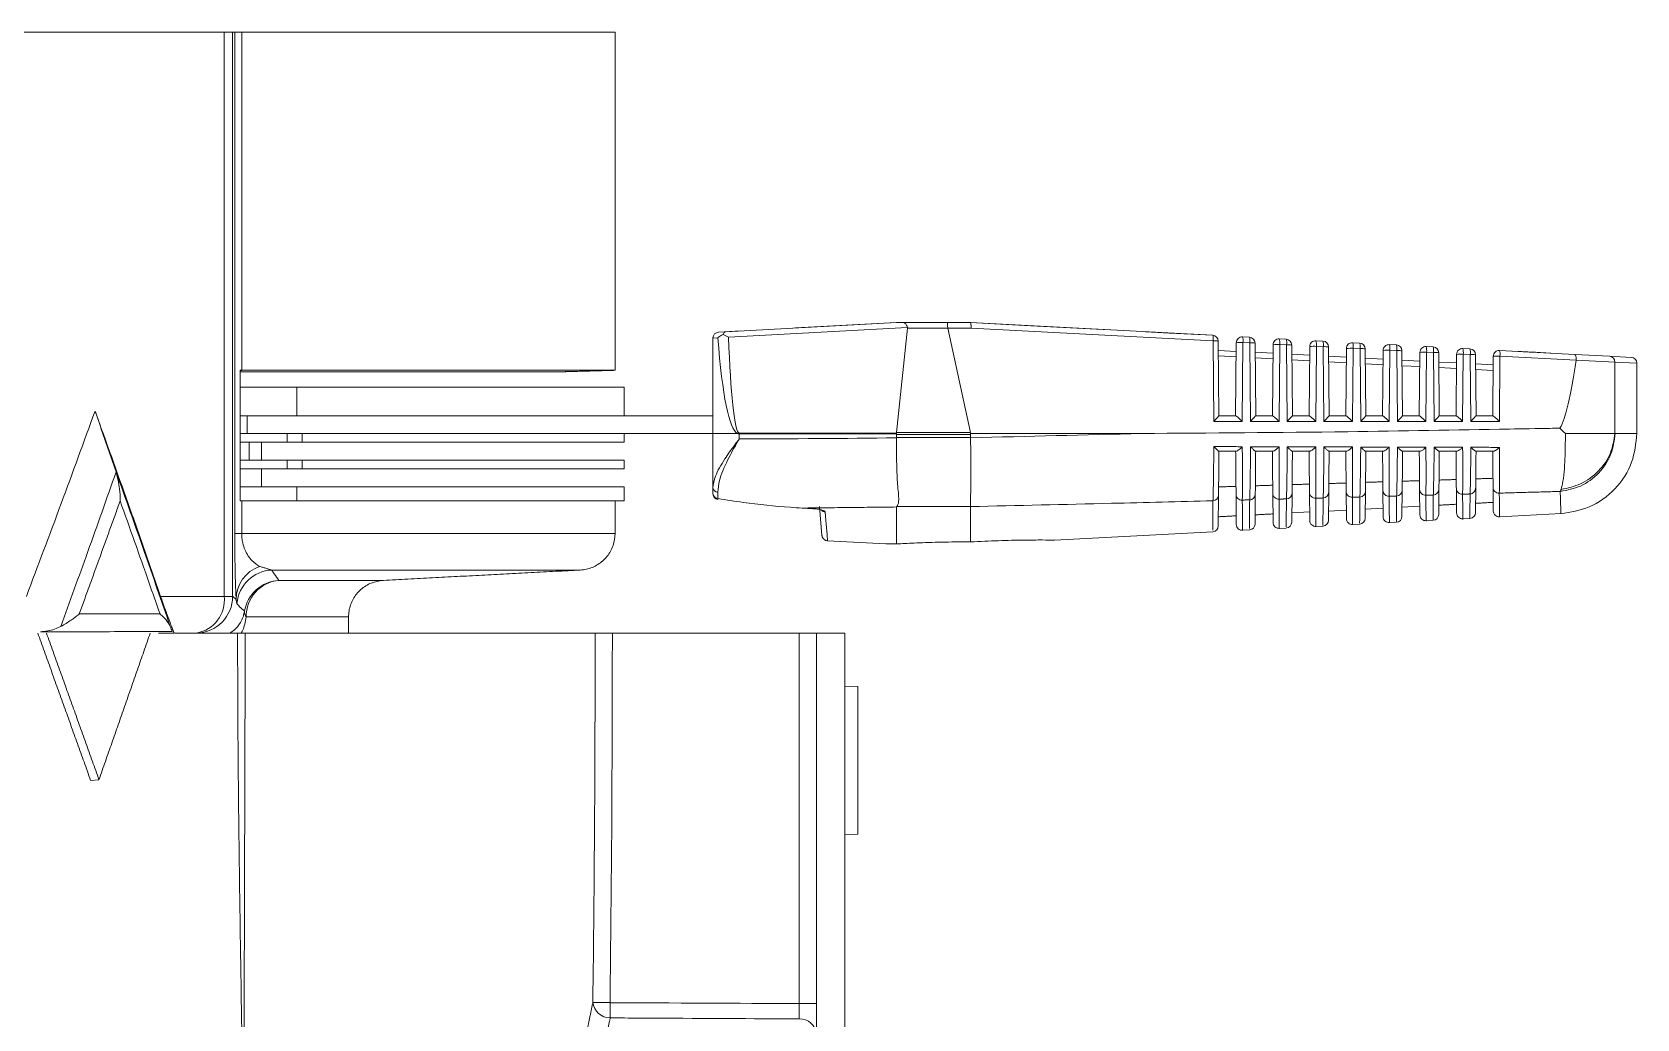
# Model space of a CAD drawing. Extents: x 11 to 120, y 2 to 94.
# Drawn here: x 57.562 to 60.272, y 10.971 to 12.637 of the extents above; entities that cross this region are included whole.
import ezdxf

# ---------------------------------------------------------------- set-up
doc = ezdxf.new("R2010")
doc.units = 0
doc.header["$MEASUREMENT"] = 0
doc.linetypes.add('SLD-Solid', pattern=[0])
doc.layers.add('OBJECT', color=7, linetype='CONTINUOUS')

msp = doc.modelspace()

# ---------------------------------------------------------------- linework, layer by layer
at = {"layer": 'OBJECT', "color": 7, "linetype": 'SLD-Solid', "lineweight": 15}
for p, q in [((57.4246, 12.6375), (57.8864, 12.6375)), ((57.8864, 11.6845), (57.8864, 12.6375)), ((57.9007, 12.6375), (57.8864, 12.6375)), ((57.9007, 12.6375), (57.9007, 11.6845)), ((57.9007, 12.6375), (57.9044, 12.6375)), ((57.9044, 11.7908), (57.9044, 12.6375)), ((57.9044, 12.6375), (57.916, 12.6375)), ((57.916, 12.6375), (58.5464, 12.6375)), ((57.916, 12.6375), (57.916, 12.0662)), ((58.5464, 12.6375), (58.5464, 12.0662)), ((59.0215, 12.147), (58.7332, 12.1313)), ((58.738, 12.1222), (59.0401, 12.1386)), ((58.8512, 12.1377), (59.0215, 12.147)), ((59.0298, 12.147), (59.0215, 12.147)), ((59.1073, 12.147), (59.0298, 12.147)), ((59.1465, 12.147), (59.1073, 12.147)), ((59.1465, 12.147), (59.1465, 12.147)), ((59.5553, 12.1254), (59.1465, 12.147)), ((59.1465, 12.147), (59.2477, 12.1416)), ((59.2477, 12.1416), (59.3815, 12.1345)), ((58.7115, 12.1117), (58.7115, 11.9595)), ((58.7116, 12.1207), (58.7199, 12.121)), ((58.721, 12.1306), (58.758, 12.1327)), ((58.7332, 12.1313), (58.721, 12.1306)), ((59.0217, 11.961), (59.0403, 12.1372)), ((59.0403, 12.1372), (59.108, 12.1372)), ((59.1079, 12.1375), (59.108, 12.1372)), ((59.1079, 12.1375), (59.1475, 12.1375)), ((59.108, 12.1372), (59.1462, 11.961)), ((59.1475, 12.1375), (59.556, 12.1159)), ((59.442, 12.1314), (59.4821, 12.1292)), ((59.4821, 12.1292), (59.5553, 12.1254)), ((59.5572, 11.98), (59.556, 12.1159)), ((59.5648, 12.1155), (59.5659, 11.9894)), ((59.5941, 11.9895), (59.5952, 12.1128)), ((59.6064, 12.1132), (59.6053, 11.98)), ((59.6057, 12.1227), (59.6173, 12.1221)), ((59.618, 12.1126), (59.6064, 12.1132)), ((59.6192, 11.98), (59.618, 12.1126)), ((59.6268, 12.1122), (59.6279, 11.9894)), ((59.6677, 12.1194), (59.6794, 12.1188)), ((59.7297, 12.1162), (59.7414, 12.1155)), ((59.7917, 12.1129), (59.8034, 12.1123)), ((59.5649, 12.0998), (59.5951, 12.0982)), ((59.595, 12.0888), (59.565, 12.0904)), ((59.6269, 12.0966), (59.6571, 12.095)), ((59.657, 12.0855), (59.627, 12.0871)), ((59.6561, 11.9895), (59.6572, 12.1095)), ((59.6684, 12.11), (59.6673, 11.98)), ((59.6801, 12.1094), (59.6684, 12.11)), ((59.6812, 11.98), (59.6801, 12.1094)), ((59.6888, 12.1089), (59.6899, 11.9894)), ((59.689, 12.0933), (59.719, 12.0917)), ((59.7189, 12.0823), (59.6891, 12.0838)), ((59.7181, 11.9895), (59.7192, 12.1063)), ((59.7304, 12.1067), (59.7293, 11.98)), ((59.7421, 12.1061), (59.7304, 12.1067)), ((59.7432, 11.98), (59.7421, 12.1061)), ((59.7509, 12.1056), (59.7519, 11.9894)), ((59.751, 12.09), (59.781, 12.0884)), ((59.7801, 11.9895), (59.7811, 12.103)), ((59.7923, 12.1034), (59.7913, 11.98)), ((59.8041, 12.1028), (59.7923, 12.1034)), ((59.8052, 11.98), (59.8041, 12.1028)), ((59.8129, 12.1024), (59.8139, 11.9894)), ((59.813, 12.0867), (59.843, 12.0851)), ((59.8421, 11.9895), (59.8431, 12.0997)), ((59.8543, 12.1002), (59.8533, 11.98)), ((59.8536, 12.1096), (59.8655, 12.109)), ((59.8661, 12.0995), (59.8543, 12.1002)), ((59.8672, 11.98), (59.8661, 12.0995)), ((59.8749, 12.0991), (59.8759, 11.9894)), ((59.9041, 11.9895), (59.9051, 12.0964)), ((59.9163, 12.0969), (59.9153, 11.98)), ((59.9156, 12.1063), (59.9275, 12.1057)), ((59.9282, 12.0963), (59.9163, 12.0969)), ((59.9292, 11.98), (59.9282, 12.0963)), ((59.937, 12.0958), (59.9379, 11.9894)), ((59.9661, 11.9895), (59.967, 12.0932)), ((59.9783, 12.0936), (59.9773, 11.98)), ((59.9776, 12.1031), (59.9895, 12.1024)), ((59.9902, 12.093), (59.9783, 12.0936)), ((59.9912, 11.98), (59.9902, 12.093)), ((59.999, 12.0925), (59.9999, 11.9894)), ((60.0281, 11.9895), (60.029, 12.0899)), ((60.0402, 12.0903), (60.0393, 11.98)), ((60.1665, 12.0931), (60.0395, 12.0998)), ((60.0395, 12.0998), (60.0711, 12.0981)), ((60.0402, 12.0903), (60.1689, 12.0835)), ((60.1003, 12.0966), (60.1262, 12.0952)), ((60.2251, 12.09), (60.1665, 12.0931)), ((60.2251, 12.09), (60.262, 12.0881)), ((57.9136, 12.0662), (57.9136, 11.8456)), ((57.916, 12.0662), (57.9136, 12.0662)), ((57.9136, 12.0634), (58.1365, 12.0634)), ((57.916, 12.0662), (58.5464, 12.0662)), ((58.1365, 12.0634), (58.1375, 12.0634)), ((58.4416, 12.0634), (58.1375, 12.0634)), ((58.4416, 12.0634), (58.4426, 12.0634)), ((59.7809, 12.079), (59.7511, 12.0806)), ((59.8429, 12.0757), (59.8131, 12.0773)), ((59.8751, 12.0834), (59.9049, 12.0819)), ((59.9049, 12.0725), (59.8751, 12.074)), ((59.9371, 12.0802), (59.9669, 12.0786)), ((59.9668, 12.0692), (59.9372, 12.0707)), ((59.9991, 12.0769), (60.0289, 12.0753)), ((60.0288, 12.0659), (59.9992, 12.0675)), ((60.1689, 12.0832), (60.2344, 12.08)), ((60.2344, 11.9595), (60.2344, 12.08)), ((60.2715, 12.0781), (60.2344, 12.08)), ((60.2715, 11.9591), (60.2715, 12.0781)), ((58.0093, 12.0375), (57.9136, 12.0375)), ((58.0093, 12.0375), (58.0093, 11.9895)), ((58.0093, 12.0375), (58.5615, 12.0375)), ((58.5615, 11.9895), (58.5615, 12.0375)), ((58.0093, 11.9895), (57.9136, 11.9895)), ((57.9255, 11.9895), (57.9255, 11.9595)), ((58.0093, 11.9895), (58.53, 11.9895)), ((58.53, 11.9895), (58.7115, 11.9895)), ((59.6053, 11.98), (59.5572, 11.98)), ((59.5659, 11.9895), (59.5943, 11.9895)), ((59.6673, 11.98), (59.6192, 11.98)), ((59.6279, 11.9895), (59.6563, 11.9895)), ((59.7293, 11.98), (59.6812, 11.98)), ((59.6899, 11.9895), (59.7183, 11.9895)), ((59.7913, 11.98), (59.7432, 11.98)), ((59.7519, 11.9895), (59.7803, 11.9895)), ((59.8533, 11.98), (59.8052, 11.98)), ((59.8139, 11.9895), (59.8423, 11.9895)), ((59.9153, 11.98), (59.8672, 11.98)), ((59.8759, 11.9895), (59.9043, 11.9895)), ((59.9773, 11.98), (59.9292, 11.98)), ((59.9379, 11.9895), (59.9663, 11.9895)), ((60.0393, 11.98), (59.9912, 11.98)), ((59.9999, 11.9895), (60.0283, 11.9895)), ((57.993, 11.9595), (57.9136, 11.9595)), ((57.993, 11.9446), (57.993, 11.9595)), ((57.993, 11.9595), (58.0182, 11.9595)), ((58.0182, 11.9595), (58.0182, 11.9446)), ((58.0182, 11.9595), (58.53, 11.9595)), ((58.53, 11.9595), (58.7115, 11.9595)), ((58.5615, 11.9446), (58.5615, 11.9595)), ((58.7115, 11.9595), (58.7115, 11.8677)), ((58.7529, 11.9595), (58.7115, 11.9595)), ((58.756, 11.9602), (59.0216, 11.9602)), ((59.0215, 11.9587), (58.756, 11.9587)), ((58.756, 11.9502), (58.756, 11.9587)), ((59.0215, 11.9579), (59.0215, 11.9587)), ((59.0215, 11.9579), (59.1465, 11.9579)), ((59.0215, 11.9527), (59.0215, 11.9579)), ((59.0215, 11.9522), (59.0215, 11.9527)), ((59.1465, 11.9527), (59.0215, 11.9527)), ((59.0216, 11.9602), (59.0217, 11.961)), ((59.1462, 11.961), (59.0217, 11.961)), ((59.1465, 11.9579), (59.1465, 11.9527)), ((59.1465, 11.9527), (59.1465, 11.9523)), ((59.4352, 11.9595), (59.1466, 11.9595)), ((57.993, 11.9446), (57.9136, 11.9446)), ((57.9284, 11.9446), (57.9284, 11.9146)), ((57.9493, 11.9146), (57.9493, 11.9446)), ((58.0182, 11.9446), (57.993, 11.9446)), ((58.0182, 11.9446), (58.5615, 11.9446)), ((57.993, 11.9146), (57.9136, 11.9146)), ((57.993, 11.8997), (57.9136, 11.8997)), ((57.9493, 11.8697), (57.9493, 11.8997)), ((57.993, 11.8997), (57.993, 11.9146)), ((57.993, 11.9146), (58.0182, 11.9146)), ((58.0182, 11.8997), (57.993, 11.8997)), ((58.0182, 11.9146), (58.0182, 11.8997)), ((58.0182, 11.9146), (58.5615, 11.9146)), ((58.0182, 11.8997), (58.5615, 11.8997)), ((58.5615, 11.8997), (58.5615, 11.9146)), ((57.9136, 11.8697), (58.0093, 11.8697)), ((58.0093, 11.8457), (58.0093, 11.8697)), ((58.5615, 11.8697), (58.0093, 11.8697)), ((58.5615, 11.8457), (58.5615, 11.8697)), ((59.9993, 11.8671), (59.999, 11.826)), ((60.0287, 11.8685), (60.029, 11.8287)), ((57.916, 11.8457), (57.9136, 11.8457)), ((57.916, 11.8457), (57.916, 11.7908)), ((57.916, 11.8457), (57.9913, 11.8457)), ((57.9913, 11.8457), (58.0093, 11.8457)), ((58.5615, 11.8457), (58.0093, 11.8457)), ((58.5464, 11.8457), (58.5464, 11.7908)), ((59.5652, 11.8555), (59.5648, 11.8033)), ((59.5952, 11.8059), (59.5948, 11.8567)), ((59.6273, 11.8571), (59.6268, 11.8065)), ((59.6572, 11.8092), (59.6568, 11.8583)), ((59.6893, 11.8587), (59.6888, 11.8098)), ((59.7192, 11.8124), (59.7187, 11.86)), ((59.7513, 11.8603), (59.7509, 11.813)), ((59.7811, 11.8157), (59.7807, 11.8616)), ((59.8133, 11.8619), (59.8129, 11.8163)), ((59.8431, 11.8189), (59.8427, 11.8633)), ((59.8753, 11.8636), (59.8749, 11.8195)), ((59.9047, 11.865), (59.9051, 11.8222)), ((59.9373, 11.8653), (59.937, 11.8228)), ((59.9667, 11.8667), (59.967, 11.8254)), ((58.8623, 11.8333), (58.8804, 11.8324)), ((58.8915, 11.8361), (58.8957, 11.7874)), ((59.0215, 11.8354), (59.0215, 11.7731)), ((59.022, 11.8361), (59.1465, 11.8361)), ((59.1465, 11.8361), (59.1465, 11.7765)), ((59.6888, 11.8254), (59.7192, 11.827)), ((59.7508, 11.8286), (59.7812, 11.8302)), ((59.8129, 11.8319), (59.8432, 11.8335)), ((59.8749, 11.8351), (59.9051, 11.8367)), ((59.9156, 11.8123), (59.9275, 11.8129)), ((59.9776, 11.8155), (59.9895, 11.8161)), ((60.0395, 11.8188), (60.1435, 11.8242)), ((57.9044, 11.7908), (57.916, 11.7908)), ((57.916, 11.7908), (58.5464, 11.7908)), ((59.288, 11.7794), (59.5555, 11.7934)), ((59.6058, 11.796), (59.6175, 11.7966)), ((59.6678, 11.7993), (59.6795, 11.7999)), ((59.7298, 11.8025), (59.7415, 11.8031)), ((59.7917, 11.8058), (59.8035, 11.8064)), ((59.8537, 11.809), (59.8655, 11.8096)), ((59.0037, 11.7729), (58.9052, 11.7783)), ((58.4877, 11.7289), (57.9669, 11.7289)), ((57.979, 11.7115), (58.1552, 11.7115)), ((57.7792, 11.6845), (57.8864, 11.6845)), ((57.9007, 11.6845), (57.8864, 11.6845)), ((58.0964, 11.6496), (57.9238, 11.6496)), ((58.0964, 11.6496), (58.0964, 11.6225)), ((57.9091, 11.6225), (57.8038, 11.6225)), ((58.5128, 11.6225), (57.9136, 11.6225)), ((57.9218, 11.5504), (57.9219, 11.6225)), ((58.5128, 11.6225), (58.5418, 11.6225)), ((58.5418, 11.6225), (58.8573, 11.6225)), ((58.8573, 10.9967), (58.8573, 11.6225)), ((58.8573, 11.6225), (58.8865, 11.6225)), ((58.8865, 11.6225), (58.8865, 8.8225)), ((58.9345, 11.6225), (58.8865, 11.6225)), ((58.9345, 11.6225), (58.9345, 8.8225)), ((58.9565, 11.532), (58.9345, 11.5326)), ((58.9565, 11.532), (58.9565, 11.283)), ((57.6751, 11.3748), (57.661, 11.3736)), ((58.9345, 11.2825), (58.9565, 11.283)), ((58.8573, 10.9967), (58.8865, 10.9967))]:
    msp.add_line(p, q, dxfattribs=at)
at = {"layer": 'OBJECT', "color": 7, "linetype": 'SLD-Solid', "lineweight": 15, "flags": 128}
for points in [[(58.7116, 12.1208), (58.7116, 12.1207), (58.7116, 12.1207)], [(58.8623, 11.8336), (58.8623, 11.8333), (58.8623, 11.8333)], [(58.8804, 11.8326), (58.8804, 11.8324), (58.8804, 11.8324)]]:
    msp.add_lwpolyline(points, dxfattribs=at)
at = {"layer": 'OBJECT', "color": 7, "linetype": 'SLD-Solid', "lineweight": 15}
for centre, radius, start, end in [((58.7216, 12.1207), 0.01, 93.1059, 179.191), ((58.7216, 12.1207), 0.00999, 93.1449, 180.0494), ((59.5359, 12.1192), 0.0204, 350.7212, 17.6165), ((59.5548, 12.1154), 0.01, 0.5, 86.9774), ((59.5584, 12.075), 0.041, 81, 93.3147), ((59.6052, 12.1127), 0.01, 86.9774, 179.5), ((59.6029, 12.0588), 0.0545, 86.3194, 98.1336), ((59.5863, 12.1165), 0.0204, 350.7212, 17.6165), ((59.5979, 12.1159), 0.0204, 350.7212, 17.6165), ((59.6168, 12.1121), 0.01, 0.5, 86.9774), ((59.6204, 12.0717), 0.041, 81, 93.3147), ((59.6672, 12.1094), 0.01, 86.9774, 179.5), ((59.6483, 12.1133), 0.0204, 350.7212, 17.6165), ((59.6599, 12.1126), 0.0204, 350.7212, 17.6165), ((59.6788, 12.1088), 0.01, 0.5, 86.9774), ((59.7292, 12.1062), 0.01, 86.9774, 179.5), ((59.7102, 12.11), 0.0204, 350.7212, 17.6165), ((59.722, 12.1094), 0.0204, 350.7212, 17.6165), ((59.7409, 12.1056), 0.01, 0.5, 86.9774), ((59.7911, 12.1029), 0.01, 86.9774, 179.5), ((59.7722, 12.1067), 0.0204, 350.7212, 17.6165), ((59.784, 12.1061), 0.0204, 350.7212, 17.6165), ((59.8029, 12.1023), 0.01, 0.5, 86.9774), ((59.6649, 12.0555), 0.0545, 86.3194, 98.1336), ((59.6824, 12.0684), 0.041, 81, 93.3147), ((59.7269, 12.0523), 0.0545, 86.3194, 98.1336), ((59.7445, 12.0652), 0.041, 81, 93.3147), ((59.7888, 12.049), 0.0545, 86.3194, 98.1336), ((59.8065, 12.0619), 0.041, 81, 93.3147), ((59.8531, 12.0996), 0.01, 86.9774, 179.5), ((59.8508, 12.0457), 0.0545, 86.3194, 98.1336), ((59.8342, 12.1034), 0.0204, 350.7212, 17.6165), ((59.846, 12.1028), 0.0204, 350.7212, 17.6165), ((59.8649, 12.099), 0.01, 0.5, 86.9774), ((59.8685, 12.0586), 0.041, 81, 93.3147), ((59.9151, 12.0964), 0.01, 86.9774, 179.5), ((59.9128, 12.0425), 0.0545, 86.3194, 98.1336), ((59.8962, 12.1002), 0.0204, 350.7212, 17.6165), ((59.908, 12.0995), 0.0204, 350.7212, 17.6165), ((59.927, 12.0957), 0.01, 0.5, 86.9774), ((59.9305, 12.0553), 0.041, 81, 93.3147), ((59.977, 12.0931), 0.01, 86.9774, 179.5), ((59.9748, 12.0392), 0.0545, 86.3194, 98.1336), ((59.9581, 12.0969), 0.0204, 350.7212, 17.6165), ((59.9701, 12.0963), 0.0204, 350.7212, 17.6165), ((59.989, 12.0925), 0.01, 0.5, 86.9774), ((59.9926, 12.0521), 0.041, 81, 93.3147), ((60.039, 12.0898), 0.01, 86.9774, 179.5), ((60.0367, 12.0359), 0.0545, 86.3194, 98.1336), ((60.0201, 12.0936), 0.0204, 350.7212, 17.6165), ((60.2245, 12.0801), 0.00991, 359.445, 86.5293), ((60.2615, 12.0781), 0.01, 3.5738, 86.9774), ((58.8473, 11.8697), 0.1302, 135.4906, 136.4562), ((58.8718, 11.9587), 0.1158, 179.2192, 180.0002), ((58.72, 11.8688), 0.00857, 187.2298, 268.6404), ((59.9894, 11.8672), 0.00989, 272.4127, 358.9979), ((60.0386, 11.8687), 0.00992, 181.0601, 273.4968), ((58.7215, 11.8581), 0.01, 180, 260.7454), ((58.7205, 11.8588), 0.00906, 184.3621, 267.1843), ((58.731, 11.8475), 0.0111, 168.5052, 176.353), ((59.5554, 11.8557), 0.00987, 272.2605, 358.8646), ((59.6047, 11.8569), 0.0099, 181.2107, 273.6273), ((59.6174, 11.8572), 0.00987, 272.2831, 358.8845), ((59.6667, 11.8585), 0.0099, 181.1882, 273.6079), ((59.6794, 11.8588), 0.00988, 272.3055, 358.9041), ((59.7286, 11.8602), 0.00991, 181.166, 273.5887), ((59.7414, 11.8605), 0.00988, 272.3275, 358.9235), ((59.7906, 11.8618), 0.00991, 181.1442, 273.5698), ((59.8034, 11.8621), 0.00988, 272.3493, 358.9425), ((59.8526, 11.8635), 0.00991, 181.1227, 273.5512), ((59.8654, 11.8638), 0.00989, 272.3707, 358.9613), ((59.9146, 11.8652), 0.00991, 181.1015, 273.5328), ((59.9274, 11.8655), 0.00989, 272.3918, 358.9797), ((59.9766, 11.8669), 0.00992, 181.0806, 273.5146), ((58.8783, 11.7747), 0.0577, 73.2294, 87.8479), ((58.9014, 11.8373), 0.0101, 228.8461, 267.3912), ((59.7409, 11.8131), 0.01, 274.7262, 359.5), ((59.7911, 11.8158), 0.01, 180.5, 274.4312), ((59.8029, 11.8164), 0.01, 274.357, 359.5), ((59.8531, 11.819), 0.01, 180.5, 274.0611), ((59.8649, 11.8196), 0.01, 273.9863, 359.5), ((59.9151, 11.8222), 0.01, 180.5, 273.6897), ((59.927, 11.8229), 0.01, 273.6143, 359.5), ((59.977, 11.8255), 0.01, 180.5, 273.317), ((59.989, 11.8261), 0.01, 273.2409, 359.5), ((60.039, 11.8287), 0.01, 180.5, 273.0138), ((59.5548, 11.8034), 0.01, 275.8247, 359.5), ((59.6052, 11.806), 0.01, 180.5, 275.5324), ((59.6168, 11.8066), 0.01, 275.4601, 359.5), ((59.6672, 11.8093), 0.01, 180.5, 275.1668), ((59.6788, 11.8099), 0.01, 275.0939, 359.5), ((59.7292, 11.8125), 0.01, 180.5, 274.7997), ((57.9669, 11.6784), 0.0604, 110.2163, 179.1615), ((57.9697, 11.667), 0.062, 92.5496, 174.8621), ((57.9821, 11.6495), 0.062, 92.84, 170.9568), ((57.9842, 11.6512), 0.0605, 94.9204, 181.5735), ((57.83, 11.6784), 0.0568, 280.1325, 6.1768), ((57.8387, 11.6845), 0.062, 271.1734, 359.9813), ((57.9351, 11.6583), 0.0143, 175.8726, 217.3586), ((58.5388, 11.0026), 0.0302, 187.6262, 268.792), ((58.89, 39.775), 28.7789, 269.24119, 269.29893), ((59.22, 10.9923), 0.6821, 179.4985, 181.6647), ((58.8585, 10.9427), 0.0281, 4.3941, 92.9761)]:
    msp.add_arc(centre, radius, start, end, dxfattribs=at)
for centre, major_axis, ratio, start_param, end_param in [((59.003, 12.137), (0.0374, 0.0006), 0.267094, 6.250695, 6.391296), ((59.1073, 12.137), (0, 0.01), 0.061163, 4.764749, 6.283185), ((59.1462, 12.137), (0.00026, 0.01), 0.120424, 4.767926, 6.280008), ((58.7715, 12.5282), (0.0157, 0.5695), 0.101686, 2.370066, 3.09173), ((58.7638, 12.5298), (0.0078, 0.5695), 0.050872, 2.368959, 3.089624), ((57.9664, 12.0843), (0.062, 0.0151), 0.162711, 3.65558, 3.724578), ((60.1164, 14.2492), (-0.0147, 2.2897), 0.052015, 3.230394, 3.471508), ((59.556, 11.9795), (0.00991, 0.00999), 0.035372, 4.799799, 6.248135), ((59.604, 11.9795), (-0.00988, 0.00996), 0.087934, 4.677799, 6.196235), ((59.618, 11.9795), (0.00991, 0.00999), 0.035372, 4.799799, 6.248135), ((59.666, 11.9795), (-0.00988, 0.00996), 0.087934, 4.677799, 6.196235), ((59.68, 11.9795), (0.00991, 0.00999), 0.035372, 4.799799, 6.248135), ((59.728, 11.9795), (-0.00988, 0.00996), 0.087934, 4.677799, 6.196235), ((59.742, 11.9795), (0.00991, 0.00999), 0.035372, 4.799799, 6.248135), ((59.79, 11.9795), (-0.00988, 0.00996), 0.087934, 4.677799, 6.196235), ((59.804, 11.9795), (0.00991, 0.00999), 0.035372, 4.799799, 6.248135), ((59.852, 11.9795), (-0.00988, 0.00996), 0.087934, 4.677799, 6.196235), ((59.866, 11.9795), (0.00991, 0.00999), 0.035372, 4.799799, 6.248135), ((59.914, 11.9795), (-0.00988, 0.00996), 0.087934, 4.677799, 6.196235), ((59.928, 11.9795), (0.00991, 0.00999), 0.035372, 4.799799, 6.248135), ((59.976, 11.9795), (-0.00988, 0.00996), 0.087934, 4.677799, 6.196235), ((59.99, 11.9795), (0.00991, 0.00999), 0.035372, 4.799799, 6.248135), ((60.038, 11.9795), (-0.00988, 0.00996), 0.087934, 4.677799, 6.196235), ((58.7715, 12.5282), (0.0157, 0.5695), 0.101686, 3.09173, 3.144394), ((58.7638, 12.5298), (0.0078, 0.5695), 0.050872, 3.089624, 3.142288), ((58.6637, 14.022), (7.8848, 0), 0.262774, 4.724089, 4.75778), ((60.1245, 11.9579), (0.9787, -0.0064), 0.122438, 3.168969, 3.182058), ((55.1282, 14.022), (19.0675, 0), 0.111038, 4.924724, 4.940236), ((60.1238, 11.9579), (0.9773, 0), 0.122785, 3.128502, 3.141593), ((57.9664, 11.8275), (0.062, -0.0151), 0.162756, 2.558631, 2.627629), ((50.1294, 10.3225), (35.624, 0), 0.01952, 1.323276, 1.332513)]:
    msp.add_ellipse(centre, major_axis=major_axis, ratio=ratio, start_param=start_param, end_param=end_param, dxfattribs=at)
for points, knots in [([(59.0298, 12.147), (59.0313, 12.1469), (59.0339, 12.1469), (59.0364, 12.1457), (59.038, 12.1436), (59.0391, 12.1411), (59.0398, 12.1393), (59.0401, 12.1386)], [0, 0, 0, 0, 0.281503, 0.477149, 0.672463, 0.878462, 1, 1, 1, 1]), ([(58.7199, 12.121), (58.7199, 12.1211), (58.7215, 12.1225), (58.7244, 12.1246), (58.728, 12.1264), (58.7291, 12.1269)], [0, 0, 0, 0, 0.021182, 0.71712, 1, 1, 1, 1]), ([(58.7332, 12.1313), (58.7332, 12.1313), (58.7329, 12.1313), (58.7319, 12.1311), (58.7306, 12.13), (58.7296, 12.1283), (58.7292, 12.1272), (58.7291, 12.1269)], [0, 0, 0, 0, 0.017181, 0.202287, 0.556603, 0.898381, 1, 1, 1, 1]), ([(58.7291, 12.1269), (58.7319, 12.1254), (58.7348, 12.1239), (58.7379, 12.1223), (58.738, 12.1222)], [0, 0, 0, 0, 0.980027, 1, 1, 1, 1]), ([(60.0711, 12.0981), (60.0749, 12.0979), (60.0826, 12.0975), (60.0918, 12.097), (60.098, 12.0967), (60.0996, 12.0966), (60.1003, 12.0966)], [0, 0, 0, 0, 0.261879, 0.524407, 0.77642, 1, 1, 1, 1]), ([(60.1689, 12.0835), (60.1689, 12.0846), (60.1689, 12.0869), (60.1686, 12.0897), (60.1679, 12.0919), (60.1672, 12.0929), (60.1667, 12.0931), (60.1665, 12.0931), (60.1665, 12.0931)], [0, 0, 0, 0, 0.219281, 0.438507, 0.659241, 0.882986, 0.98583, 1, 1, 1, 1]), ([(57.5525, 11.6845), (57.5722, 11.7367), (57.6115, 11.841), (57.6495, 11.9454), (57.6685, 11.9975)], [0, 0, 0, 0, 0.499973, 1, 1, 1, 1]), ([(57.7792, 11.6845), (57.7701, 11.7106), (57.752, 11.7628), (57.7154, 11.8671), (57.6872, 11.9454), (57.6685, 11.9975)], [0, 0, 0, 0, 0.250123, 0.500246, 1, 1, 1, 1]), ([(58.756, 11.9502), (58.7559, 11.9501), (58.7551, 11.949), (58.7525, 11.9457), (58.744, 11.9346), (58.7297, 11.9142), (58.7148, 11.8888), (58.7125, 11.8741), (58.7115, 11.8677)], [0, 0, 0, 0, 0.00366, 0.034965, 0.112488, 0.381452, 0.732443, 1, 1, 1, 1]), ([(58.7198, 11.8603), (58.7204, 11.8666), (58.7219, 11.883), (58.7351, 11.9131), (58.7482, 11.9371), (58.7553, 11.949), (58.7559, 11.9501), (58.756, 11.9502)], [0, 0, 0, 0, 0.244744, 0.626729, 0.967928, 0.996144, 1, 1, 1, 1]), ([(59.0215, 11.9522), (59.0214, 11.947), (59.0212, 11.9284), (59.0221, 11.8974), (59.0236, 11.8653), (59.0267, 11.8448), (59.0233, 11.8385), (59.022, 11.8361)], [0, 0, 0, 0, 0.097508, 0.351331, 0.599304, 0.843154, 1, 1, 1, 1]), ([(59.1465, 11.9523), (59.1468, 11.9388), (59.1473, 11.9118), (59.1472, 11.8762), (59.1464, 11.8488), (59.1465, 11.8403), (59.1465, 11.8361)], [0, 0, 0, 0, 0.253584, 0.507165, 0.760847, 1, 1, 1, 1]), ([(60.1416, 11.9685), (60.1359, 11.9684), (60.1075, 11.9679), (59.9881, 11.9657), (59.7583, 11.9617), (59.5512, 11.9603), (59.4352, 11.9595)], [0, 0, 0, 0, 0.024148, 0.120739, 0.507103, 1, 1, 1, 1]), ([(60.2349, 11.9595), (60.2333, 11.9477), (60.23, 11.9234), (60.2086, 11.8916), (60.1779, 11.8685), (60.1538, 11.8639), (60.1421, 11.8617)], [0, 0, 0, 0, 0.24117, 0.5, 0.75883, 1, 1, 1, 1]), ([(60.2715, 11.9595), (60.2697, 11.9429), (60.2661, 11.9086), (60.2366, 11.864), (60.1936, 11.8323), (60.1595, 11.8268), (60.1431, 11.8242)], [0, 0, 0, 0, 0.240773, 0.5, 0.759227, 1, 1, 1, 1]), ([(60.2344, 11.9595), (60.2327, 11.9483), (60.2291, 11.9253), (60.208, 11.8949), (60.1782, 11.8725), (60.1548, 11.8675), (60.1435, 11.865)], [0, 0, 0, 0, 0.241561, 0.5, 0.758439, 1, 1, 1, 1]), ([(59.5558, 11.8458), (59.5558, 11.8476), (59.5561, 11.8529), (59.5565, 11.8714), (59.5569, 11.8998), (59.5571, 11.9233), (59.5572, 11.9347), (59.5572, 11.9373)], [0, 0, 0, 0, 0.147376, 0.444496, 0.741154, 0.940222, 1, 1, 1, 1]), ([(59.5572, 11.9373), (59.5638, 11.9373), (59.5799, 11.9373), (59.5959, 11.9373), (59.6053, 11.9372)], [0, 0, 0, 0, 0.412557, 1, 1, 1, 1]), ([(59.5658, 11.9295), (59.5656, 11.9296), (59.5651, 11.9298), (59.563, 11.9315), (59.5603, 11.9341), (59.5582, 11.9363), (59.5572, 11.9373), (59.5572, 11.9373)], [0, 0, 0, 0, 0.192792, 0.429646, 0.749305, 0.992256, 1, 1, 1, 1]), ([(59.5659, 11.9295), (59.5658, 11.9181), (59.5656, 11.8955), (59.5653, 11.8683), (59.5653, 11.8599), (59.5652, 11.8555)], [0, 0, 0, 0, 0.320862, 0.641681, 1, 1, 1, 1]), ([(59.5948, 11.8567), (59.5947, 11.8606), (59.5947, 11.8683), (59.5944, 11.8942), (59.5942, 11.9175), (59.5941, 11.9295)], [0, 0, 0, 0, 0.327832, 0.655734, 1, 1, 1, 1]), ([(59.6053, 11.9372), (59.6053, 11.9372), (59.6041, 11.936), (59.6018, 11.9337), (59.5987, 11.9313), (59.5963, 11.9298), (59.5954, 11.9296), (59.5949, 11.9295)], [0, 0, 0, 0, 0.007977, 0.2991, 0.602917, 0.800702, 1, 1, 1, 1]), ([(59.6053, 11.9372), (59.6053, 11.9346), (59.6054, 11.9255), (59.6055, 11.9043), (59.6056, 11.8769), (59.6055, 11.8557), (59.6054, 11.8495), (59.6053, 11.8471)], [0, 0, 0, 0, 0.059553, 0.208066, 0.505163, 0.802607, 1, 1, 1, 1]), ([(59.6178, 11.8474), (59.6178, 11.8491), (59.6181, 11.8544), (59.6185, 11.8727), (59.6189, 11.9008), (59.6191, 11.9237), (59.6192, 11.9346), (59.6192, 11.9372)], [0, 0, 0, 0, 0.148954, 0.449261, 0.7491, 0.940502, 1, 1, 1, 1]), ([(59.6192, 11.9372), (59.6258, 11.9372), (59.6419, 11.9371), (59.6579, 11.9371), (59.6673, 11.9371)], [0, 0, 0, 0, 0.412528, 1, 1, 1, 1]), ([(59.6278, 11.9295), (59.6275, 11.9296), (59.627, 11.9298), (59.6249, 11.9316), (59.6222, 11.9342), (59.6201, 11.9363), (59.6192, 11.9372), (59.6192, 11.9372)], [0, 0, 0, 0, 0.197188, 0.440796, 0.768919, 0.992188, 1, 1, 1, 1]), ([(59.6279, 11.9295), (59.6278, 11.9182), (59.6276, 11.8958), (59.6274, 11.8693), (59.6273, 11.8612), (59.6273, 11.8571)], [0, 0, 0, 0, 0.324747, 0.649448, 1, 1, 1, 1]), ([(59.6568, 11.8583), (59.6567, 11.8622), (59.6567, 11.8698), (59.6564, 11.8953), (59.6562, 11.918), (59.6561, 11.9295)], [0, 0, 0, 0, 0.331872, 0.663815, 1, 1, 1, 1]), ([(59.6673, 11.9371), (59.6673, 11.937), (59.6662, 11.936), (59.6639, 11.9337), (59.6609, 11.9313), (59.6584, 11.9298), (59.6574, 11.9296), (59.6569, 11.9295)], [0, 0, 0, 0, 0.00806, 0.282725, 0.593802, 0.796123, 1, 1, 1, 1]), ([(59.6673, 11.9371), (59.6673, 11.9345), (59.6674, 11.9255), (59.6675, 11.9044), (59.6676, 11.8773), (59.6675, 11.8569), (59.6673, 11.8509), (59.6673, 11.8487)], [0, 0, 0, 0, 0.059276, 0.209421, 0.509831, 0.810598, 1, 1, 1, 1]), ([(59.6798, 11.849), (59.6799, 11.8507), (59.6801, 11.8559), (59.6805, 11.8741), (59.6809, 11.9018), (59.6811, 11.9241), (59.6812, 11.9345), (59.6812, 11.937)], [0, 0, 0, 0, 0.150605, 0.454244, 0.75741, 0.940779, 1, 1, 1, 1]), ([(59.6812, 11.937), (59.6878, 11.937), (59.7039, 11.937), (59.7199, 11.9369), (59.7293, 11.9369)], [0, 0, 0, 0, 0.412497, 1, 1, 1, 1]), ([(59.6898, 11.9295), (59.6895, 11.9296), (59.6889, 11.9298), (59.6867, 11.9316), (59.684, 11.9342), (59.682, 11.9362), (59.6812, 11.937), (59.6812, 11.937)], [0, 0, 0, 0, 0.201835, 0.452547, 0.789382, 0.992117, 1, 1, 1, 1]), ([(59.6899, 11.9295), (59.6898, 11.9183), (59.6896, 11.896), (59.6894, 11.8704), (59.6893, 11.8626), (59.6893, 11.8587)], [0, 0, 0, 0, 0.328834, 0.657619, 1, 1, 1, 1]), ([(59.7187, 11.86), (59.7187, 11.8637), (59.7186, 11.8713), (59.7184, 11.8964), (59.7182, 11.9185), (59.7181, 11.9295)], [0, 0, 0, 0, 0.336123, 0.672318, 1, 1, 1, 1]), ([(59.7293, 11.9369), (59.7293, 11.9369), (59.7285, 11.9361), (59.7264, 11.9341), (59.7235, 11.9316), (59.7207, 11.9298), (59.7195, 11.9296), (59.719, 11.9295)], [0, 0, 0, 0, 0.00815, 0.206907, 0.537753, 0.791262, 1, 1, 1, 1]), ([(59.7293, 11.9369), (59.7293, 11.9344), (59.7294, 11.9255), (59.7295, 11.9046), (59.7296, 11.8777), (59.7295, 11.8581), (59.7293, 11.8524), (59.7293, 11.8503)], [0, 0, 0, 0, 0.059002, 0.210856, 0.514734, 0.81898, 1, 1, 1, 1]), ([(59.7418, 11.8506), (59.7419, 11.8523), (59.7421, 11.8575), (59.7425, 11.8756), (59.7429, 11.9028), (59.7431, 11.9245), (59.7432, 11.9344), (59.7432, 11.9369)], [0, 0, 0, 0, 0.152333, 0.459461, 0.766109, 0.941054, 1, 1, 1, 1]), ([(59.7432, 11.9369), (59.7498, 11.9369), (59.7659, 11.9368), (59.7819, 11.9368), (59.7913, 11.9368)], [0, 0, 0, 0, 0.412464, 1, 1, 1, 1]), ([(59.7517, 11.9295), (59.7514, 11.9296), (59.7508, 11.9298), (59.7485, 11.9317), (59.7459, 11.9342), (59.7439, 11.9361), (59.7432, 11.9369), (59.7432, 11.9369)], [0, 0, 0, 0, 0.206748, 0.464933, 0.810722, 0.992044, 1, 1, 1, 1]), ([(59.7519, 11.9295), (59.7518, 11.9184), (59.7516, 11.8963), (59.7514, 11.8715), (59.7513, 11.864), (59.7513, 11.8603)], [0, 0, 0, 0, 0.333137, 0.666224, 1, 1, 1, 1]), ([(59.7807, 11.8616), (59.7807, 11.8653), (59.7806, 11.8728), (59.7804, 11.8975), (59.7802, 11.919), (59.7801, 11.9295)], [0, 0, 0, 0, 0.340601, 0.681276, 1, 1, 1, 1]), ([(59.7913, 11.9368), (59.7913, 11.9367), (59.7906, 11.936), (59.7886, 11.9341), (59.7857, 11.9317), (59.7828, 11.9298), (59.7816, 11.9296), (59.7811, 11.9295)], [0, 0, 0, 0, 0.008242, 0.187016, 0.525647, 0.786187, 1, 1, 1, 1]), ([(59.7913, 11.9368), (59.7913, 11.9343), (59.7914, 11.9255), (59.7915, 11.9048), (59.7916, 11.8782), (59.7914, 11.8593), (59.7913, 11.8539), (59.7912, 11.8519)], [0, 0, 0, 0, 0.058731, 0.212374, 0.519887, 0.827777, 1, 1, 1, 1]), ([(59.8038, 11.8523), (59.8039, 11.8539), (59.8041, 11.859), (59.8045, 11.877), (59.8049, 11.9038), (59.8051, 11.925), (59.8052, 11.9343), (59.8052, 11.9367)], [0, 0, 0, 0, 0.154143, 0.464926, 0.775223, 0.941326, 1, 1, 1, 1]), ([(59.8052, 11.9367), (59.8118, 11.9367), (59.8279, 11.9367), (59.8439, 11.9366), (59.8533, 11.9366)], [0, 0, 0, 0, 0.41243, 1, 1, 1, 1]), ([(59.8137, 11.9295), (59.8134, 11.9296), (59.8127, 11.9298), (59.8104, 11.9317), (59.8077, 11.9342), (59.8059, 11.9361), (59.8052, 11.9367), (59.8052, 11.9367)], [0, 0, 0, 0, 0.211945, 0.477991, 0.832968, 0.991967, 1, 1, 1, 1]), ([(59.8139, 11.9295), (59.8138, 11.9185), (59.8136, 11.8965), (59.8134, 11.8726), (59.8133, 11.8654), (59.8133, 11.8619)], [0, 0, 0, 0, 0.337675, 0.675297, 1, 1, 1, 1]), ([(59.8427, 11.8633), (59.8427, 11.867), (59.8426, 11.8744), (59.8424, 11.8986), (59.8422, 11.9196), (59.8421, 11.9295)], [0, 0, 0, 0, 0.345325, 0.690725, 1, 1, 1, 1]), ([(59.8533, 11.9366), (59.8533, 11.9366), (59.8527, 11.936), (59.8508, 11.9341), (59.8479, 11.9317), (59.8449, 11.9298), (59.8437, 11.9296), (59.8431, 11.9295)], [0, 0, 0, 0, 0.008339, 0.166404, 0.51297, 0.780848, 1, 1, 1, 1]), ([(59.8533, 11.9366), (59.8533, 11.9342), (59.8534, 11.9254), (59.8535, 11.9049), (59.8535, 11.8787), (59.8534, 11.8605), (59.8533, 11.8554), (59.8532, 11.8536)], [0, 0, 0, 0, 0.058463, 0.213983, 0.525307, 0.837021, 1, 1, 1, 1]), ([(59.8658, 11.8539), (59.8659, 11.8556), (59.8661, 11.8606), (59.8665, 11.8785), (59.8669, 11.9048), (59.8671, 11.9254), (59.8672, 11.9342), (59.8672, 11.9366)], [0, 0, 0, 0, 0.156042, 0.470658, 0.784781, 0.941595, 1, 1, 1, 1]), ([(59.8672, 11.9366), (59.8738, 11.9366), (59.8899, 11.9365), (59.9059, 11.9365), (59.9153, 11.9364)], [0, 0, 0, 0, 0.412394, 1, 1, 1, 1]), ([(59.8757, 11.9295), (59.8753, 11.9296), (59.8746, 11.9298), (59.8722, 11.9318), (59.8696, 11.9342), (59.8678, 11.936), (59.8672, 11.9365), (59.8672, 11.9366)], [0, 0, 0, 0, 0.217446, 0.491759, 0.85615, 0.991886, 1, 1, 1, 1]), ([(59.8759, 11.9295), (59.8758, 11.9186), (59.8756, 11.8968), (59.8754, 11.8737), (59.8753, 11.8669), (59.8753, 11.8636)], [0, 0, 0, 0, 0.342466, 0.684876, 1, 1, 1, 1]), ([(59.9047, 11.865), (59.9047, 11.8686), (59.9046, 11.876), (59.9044, 11.8997), (59.9042, 11.9201), (59.9041, 11.9295)], [0, 0, 0, 0, 0.350315, 0.700707, 1, 1, 1, 1]), ([(59.9153, 11.9364), (59.9153, 11.9364), (59.9147, 11.9359), (59.9129, 11.9341), (59.9101, 11.9317), (59.9071, 11.9298), (59.9058, 11.9296), (59.9052, 11.9295)], [0, 0, 0, 0, 0.00844, 0.145047, 0.499694, 0.77523, 1, 1, 1, 1]), ([(59.9153, 11.9364), (59.9153, 11.9341), (59.9154, 11.9254), (59.9155, 11.9051), (59.9155, 11.8792), (59.9154, 11.8618), (59.9153, 11.8569), (59.9152, 11.8553)], [0, 0, 0, 0, 0.058198, 0.215687, 0.531014, 0.846742, 1, 1, 1, 1]), ([(59.9278, 11.8556), (59.9279, 11.8573), (59.9281, 11.8622), (59.9285, 11.88), (59.9289, 11.9059), (59.9291, 11.9259), (59.9292, 11.9341), (59.9292, 11.9364)], [0, 0, 0, 0, 0.158035, 0.476676, 0.794816, 0.941861, 1, 1, 1, 1]), ([(59.9292, 11.9364), (59.9358, 11.9364), (59.9519, 11.9364), (59.9679, 11.9363), (59.9773, 11.9363)], [0, 0, 0, 0, 0.412356, 1, 1, 1, 1]), ([(59.9376, 11.9295), (59.9373, 11.9296), (59.9365, 11.9298), (59.934, 11.9318), (59.9314, 11.9342), (59.9297, 11.9359), (59.9292, 11.9364), (59.9292, 11.9364)], [0, 0, 0, 0, 0.223273, 0.506281, 0.880299, 0.991802, 1, 1, 1, 1]), ([(59.9379, 11.9295), (59.9378, 11.9187), (59.9376, 11.8971), (59.9374, 11.8749), (59.9373, 11.8684), (59.9373, 11.8653)], [0, 0, 0, 0, 0.347531, 0.695003, 1, 1, 1, 1]), ([(59.9667, 11.8667), (59.9666, 11.8703), (59.9666, 11.8776), (59.9664, 11.9009), (59.9662, 11.9206), (59.9661, 11.9295)], [0, 0, 0, 0, 0.355595, 0.711266, 1, 1, 1, 1]), ([(59.9773, 11.9363), (59.9773, 11.9363), (59.9768, 11.9358), (59.9751, 11.9341), (59.9723, 11.9318), (59.9692, 11.9298), (59.9679, 11.9296), (59.9673, 11.9295)], [0, 0, 0, 0, 0.008547, 0.122921, 0.485786, 0.769314, 1, 1, 1, 1]), ([(59.9773, 11.9363), (59.9773, 11.934), (59.9774, 11.9254), (59.9775, 11.9053), (59.9775, 11.8798), (59.9774, 11.863), (59.9772, 11.8584), (59.9772, 11.857)], [0, 0, 0, 0, 0.057936, 0.217495, 0.537029, 0.856977, 1, 1, 1, 1]), ([(59.9899, 11.8574), (59.9899, 11.859), (59.9902, 11.8639), (59.9906, 11.8816), (59.9909, 11.9069), (59.9911, 11.9263), (59.9912, 11.934), (59.9912, 11.9362)], [0, 0, 0, 0, 0.16013, 0.483001, 0.805363, 0.942123, 1, 1, 1, 1]), ([(59.9912, 11.9362), (59.9978, 11.9362), (60.0138, 11.9362), (60.0299, 11.9361), (60.0393, 11.9361)], [0, 0, 0, 0, 0.412316, 1, 1, 1, 1]), ([(59.9996, 11.9295), (59.9992, 11.9296), (59.9984, 11.9298), (59.9958, 11.9319), (59.9932, 11.9342), (59.9916, 11.9359), (59.9912, 11.9362), (59.9912, 11.9362)], [0, 0, 0, 0, 0.229448, 0.521602, 0.905447, 0.991713, 1, 1, 1, 1]), ([(59.9999, 11.9295), (59.9998, 11.9188), (59.9996, 11.8974), (59.9994, 11.876), (59.9994, 11.8699), (59.9993, 11.8671)], [0, 0, 0, 0, 0.352894, 0.705727, 1, 1, 1, 1]), ([(60.0287, 11.8685), (60.0286, 11.872), (60.0286, 11.8792), (60.0284, 11.9021), (60.0282, 11.9212), (60.0281, 11.9295)], [0, 0, 0, 0, 0.361189, 0.722456, 1, 1, 1, 1]), ([(60.0393, 11.9361), (60.0393, 11.9361), (60.0389, 11.9357), (60.0372, 11.9341), (60.0345, 11.9318), (60.0313, 11.9298), (60.03, 11.9296), (60.0294, 11.9295)], [0, 0, 0, 0, 0.008659, 0.099997, 0.471213, 0.763081, 1, 1, 1, 1]), ([(60.0393, 11.9361), (60.0393, 11.9339), (60.0394, 11.9254), (60.0395, 11.9055), (60.0395, 11.8803), (60.0394, 11.8644), (60.0392, 11.86), (60.0392, 11.8588)], [0, 0, 0, 0, 0.057678, 0.219414, 0.543377, 0.867765, 1, 1, 1, 1]), ([(57.6104, 11.6334), (57.6257, 11.6756), (57.6574, 11.7627), (57.6882, 11.8498), (57.704, 11.8947)], [0, 0, 0, 0, 0.484285, 1, 1, 1, 1]), ([(57.7109, 11.8456), (57.7109, 11.8461), (57.7109, 11.8529), (57.7102, 11.8698), (57.7064, 11.8852), (57.704, 11.8947)], [0, 0, 0, 0, 0.030539, 0.405065, 1, 1, 1, 1]), ([(57.704, 11.8947), (57.72, 11.8498), (57.7508, 11.7628), (57.7808, 11.6758), (57.7954, 11.6336)], [0, 0, 0, 0, 0.515589, 1, 1, 1, 1]), ([(57.7781, 11.6549), (57.7718, 11.6727), (57.7497, 11.7363), (57.7271, 11.7999), (57.7109, 11.8456)], [0, 0, 0, 0, 0.280814, 1, 1, 1, 1]), ([(58.8623, 11.8336), (58.8556, 11.834), (58.8224, 11.8361), (58.7748, 11.8408), (58.7343, 11.8474), (58.7201, 11.8497)], [0, 0, 0, 0, 0.139683, 0.698663, 1, 1, 1, 1]), ([(59.1465, 11.8361), (59.2258, 11.8379), (59.3623, 11.841), (59.4987, 11.8444), (59.5558, 11.8458)], [0, 0, 0, 0, 0.581449, 1, 1, 1, 1]), ([(59.5553, 11.7963), (59.5553, 11.7968), (59.5553, 11.7978), (59.5556, 11.8284), (59.5558, 11.8458)], [0, 0, 0, 0, 0.430575, 1, 1, 1, 1]), ([(59.6053, 11.8471), (59.6053, 11.8457), (59.6054, 11.8386), (59.6056, 11.8131), (59.6058, 11.7924), (59.6057, 11.7979), (59.6057, 11.7987)], [0, 0, 0, 0, 0.041896, 0.209506, 0.881583, 1, 1, 1, 1]), ([(59.6174, 11.7992), (59.6174, 11.7998), (59.6174, 11.8011), (59.6176, 11.8308), (59.6178, 11.8474)], [0, 0, 0, 0, 0.438348, 1, 1, 1, 1]), ([(59.6673, 11.8487), (59.6673, 11.8473), (59.6673, 11.8404), (59.6676, 11.8153), (59.6677, 11.7954), (59.6677, 11.8008), (59.6677, 11.8015)], [0, 0, 0, 0, 0.042626, 0.213154, 0.896941, 1, 1, 1, 1]), ([(59.6794, 11.8021), (59.6794, 11.8028), (59.6794, 11.8045), (59.6797, 11.8331), (59.6798, 11.849)], [0, 0, 0, 0, 0.446366, 1, 1, 1, 1]), ([(59.7293, 11.8503), (59.7293, 11.8489), (59.7293, 11.8421), (59.7295, 11.8176), (59.7297, 11.7985), (59.7297, 11.8038), (59.7297, 11.8044)], [0, 0, 0, 0, 0.043381, 0.21693, 0.912835, 1, 1, 1, 1]), ([(59.7414, 11.8049), (59.7414, 11.8059), (59.7414, 11.8078), (59.7417, 11.8355), (59.7418, 11.8506)], [0, 0, 0, 0, 0.454645, 1, 1, 1, 1]), ([(59.7912, 11.8519), (59.7913, 11.8506), (59.7913, 11.8439), (59.7915, 11.8198), (59.7917, 11.8015), (59.7916, 11.8068), (59.7916, 11.8073)], [0, 0, 0, 0, 0.044163, 0.220841, 0.929294, 1, 1, 1, 1]), ([(59.8034, 11.8078), (59.8034, 11.8089), (59.8035, 11.8112), (59.8037, 11.8379), (59.8038, 11.8523)], [0, 0, 0, 0, 0.463197, 1, 1, 1, 1]), ([(59.8532, 11.8536), (59.8532, 11.8523), (59.8533, 11.8457), (59.8535, 11.8221), (59.8537, 11.8045), (59.8536, 11.8098), (59.8536, 11.8101)], [0, 0, 0, 0, 0.044973, 0.224892, 0.946349, 1, 1, 1, 1]), ([(59.8655, 11.8107), (59.8655, 11.8119), (59.8655, 11.8145), (59.8657, 11.8403), (59.8658, 11.8539)], [0, 0, 0, 0, 0.47204, 1, 1, 1, 1]), ([(59.9152, 11.8553), (59.9152, 11.854), (59.9153, 11.8475), (59.9155, 11.8244), (59.9156, 11.8076), (59.9156, 11.8128), (59.9156, 11.813)], [0, 0, 0, 0, 0.045813, 0.229093, 0.964032, 1, 1, 1, 1]), ([(59.9275, 11.8135), (59.9275, 11.8149), (59.9275, 11.8178), (59.9277, 11.8427), (59.9278, 11.8556)], [0, 0, 0, 0, 0.48119, 1, 1, 1, 1]), ([(59.9772, 11.857), (59.9772, 11.8557), (59.9773, 11.8494), (59.9775, 11.8268), (59.9776, 11.8106), (59.9776, 11.8157), (59.9776, 11.8159)], [0, 0, 0, 0, 0.046685, 0.233452, 0.98238, 1, 1, 1, 1]), ([(59.9895, 11.8164), (59.9895, 11.818), (59.9895, 11.8211), (59.9898, 11.8451), (59.9899, 11.8574)], [0, 0, 0, 0, 0.490665, 1, 1, 1, 1]), ([(60.0392, 11.8588), (60.0392, 11.8575), (60.0393, 11.8513), (60.0395, 11.8281), (60.0395, 11.8229), (60.0395, 11.8188)], [0, 0, 0, 0, 0.047591, 0.237986, 1, 1, 1, 1]), ([(60.1421, 11.8617), (60.1424, 11.8508), (60.143, 11.829), (60.1431, 11.8258), (60.1431, 11.8242)], [0, 0, 0, 0, 0.496376, 1, 1, 1, 1]), ([(58.9009, 11.8272), (58.9006, 11.8277), (58.9001, 11.8287), (58.8964, 11.8302), (58.891, 11.8315), (58.8853, 11.8323), (58.8817, 11.8325), (58.8804, 11.8326)], [0, 0, 0, 0, 0.219062, 0.43802, 0.659218, 0.879999, 1, 1, 1, 1]), ([(58.9052, 11.7783), (58.9051, 11.7784), (58.9051, 11.7789), (58.9046, 11.7845), (58.9026, 11.8081), (58.9009, 11.8272)], [0, 0, 0, 0, 0.045653, 0.228294, 1, 1, 1, 1]), ([(57.9066, 11.6793), (57.9061, 11.689), (57.9054, 11.7024), (57.9047, 11.7382), (57.9044, 11.7644), (57.9044, 11.7832), (57.9044, 11.7908)], [0, 0, 0, 0, 0.50075, 0.686143, 0.873077, 1, 1, 1, 1]), ([(57.916, 11.7908), (57.9161, 11.7882), (57.9163, 11.7823), (57.9181, 11.7724), (57.9235, 11.7568), (57.9333, 11.7435), (57.9418, 11.7379), (57.9461, 11.7351)], [0, 0, 0, 0, 0.061062, 0.137018, 0.266871, 0.630194, 1, 1, 1, 1]), ([(58.5464, 11.7908), (58.5458, 11.7839), (58.5444, 11.7699), (58.5337, 11.7513), (58.518, 11.7373), (58.5016, 11.7303), (58.4912, 11.7293), (58.4877, 11.7289)], [0, 0, 0, 0, 0.222089, 0.444178, 0.666268, 0.888363, 1, 1, 1, 1]), ([(58.9051, 11.7783), (58.904, 11.7784), (58.9018, 11.7788), (58.8989, 11.7807), (58.8968, 11.7833), (58.8959, 11.7857), (58.8958, 11.787), (58.8957, 11.7874)], [0, 0, 0, 0, 0.235917, 0.471833, 0.707753, 0.925415, 1, 1, 1, 1]), ([(59.0037, 11.7729), (59.0065, 11.773), (59.01, 11.773), (59.0195, 11.773), (59.0215, 11.7731)], [0, 0, 0, 0, 0.79181, 1, 1, 1, 1]), ([(59.0215, 11.7731), (59.0215, 11.7731), (59.0215, 11.773), (59.0216, 11.773), (59.0216, 11.773), (59.0217, 11.773), (59.0217, 11.773)], [0, 0, 0, 0, 0.344879, 0.691965, 0.85965, 1, 1, 1, 1]), ([(59.0217, 11.773), (59.0308, 11.7735), (59.0491, 11.7745), (59.0912, 11.776), (59.1255, 11.7765), (59.144, 11.7765), (59.1465, 11.7765)], [0, 0, 0, 0, 0.315107, 0.632944, 0.949791, 1, 1, 1, 1]), ([(59.1465, 11.7765), (59.1625, 11.7773), (59.1944, 11.7787), (59.2373, 11.7796), (59.2694, 11.7797), (59.2879, 11.7795), (59.2879, 11.7795), (59.2879, 11.7795)], [0, 0, 0, 0, 0.213189, 0.426374, 0.63981, 0.854211, 1, 1, 1, 1]), ([(57.9669, 11.7289), (57.9682, 11.7267), (57.9722, 11.7198), (57.9763, 11.7148), (57.979, 11.7115)], [0, 0, 0, 0, 0.321064, 1, 1, 1, 1]), ([(58.1552, 11.7115), (58.1483, 11.7104), (58.1344, 11.7083), (58.1164, 11.6967), (58.1032, 11.6802), (58.0971, 11.6635), (58.0966, 11.6531), (58.0964, 11.6496)], [0, 0, 0, 0, 0.2221, 0.4442, 0.666297, 0.88839, 1, 1, 1, 1]), ([(57.7792, 11.6845), (57.7809, 11.6795), (57.7858, 11.6655), (57.7932, 11.6449), (57.7999, 11.6271), (57.8015, 11.624), (57.8023, 11.6225)], [0, 0, 0, 0, 0.123991, 0.345788, 0.675934, 1, 1, 1, 1]), ([(57.6104, 11.6334), (57.6165, 11.637), (57.6278, 11.6436), (57.6373, 11.651), (57.6415, 11.6545), (57.6418, 11.6547)], [0, 0, 0, 0, 0.521339, 0.963444, 1, 1, 1, 1]), ([(57.7781, 11.6549), (57.7784, 11.6546), (57.7822, 11.6511), (57.7897, 11.6438), (57.7934, 11.6372), (57.7954, 11.6336)], [0, 0, 0, 0, 0.036594, 0.474244, 1, 1, 1, 1]), ([(57.8956, 11.6225), (57.8984, 11.6241), (57.9048, 11.6276), (57.9123, 11.6375), (57.9181, 11.6477), (57.9202, 11.6565), (57.9209, 11.6593)], [0, 0, 0, 0, 0.290992, 0.68416, 0.898052, 1, 1, 1, 1]), ([(57.9209, 11.6593), (57.9202, 11.6598), (57.9167, 11.6626), (57.9124, 11.667), (57.9087, 11.6715), (57.9079, 11.6725)], [0, 0, 0, 0, 0.160413, 0.802068, 1, 1, 1, 1]), ([(57.5764, 11.6247), (57.5845, 11.6255), (57.5964, 11.6267), (57.607, 11.6318), (57.6104, 11.6334)], [0, 0, 0, 0, 0.677957, 1, 1, 1, 1]), ([(57.7989, 11.6249), (57.7693, 11.6249), (57.6978, 11.6248), (57.6212, 11.6248), (57.5764, 11.6247)], [0, 0, 0, 0, 0.413968, 1, 1, 1, 1]), ([(57.7954, 11.6336), (57.7966, 11.6304), (57.7983, 11.6258), (57.7988, 11.6251), (57.7989, 11.6249)], [0, 0, 0, 0, 0.681914, 1, 1, 1, 1]), ([(57.9238, 11.6496), (57.9221, 11.6413), (57.9199, 11.6305), (57.9162, 11.6241), (57.9153, 11.6225)], [0, 0, 0, 0, 0.762462, 1, 1, 1, 1]), ([(57.9195, 10.7425), (57.9185, 10.8029), (57.9166, 10.9216), (57.9138, 11.1001), (57.9113, 11.2781), (57.9095, 11.4527), (57.9092, 11.5676), (57.9091, 11.6225)], [0, 0, 0, 0, 0.206019, 0.404831, 0.608657, 0.812864, 1, 1, 1, 1]), ([(57.9091, 11.6225), (57.9138, 11.6225), (57.9203, 11.6225), (57.9207, 11.6225), (57.9208, 11.6225)], [0, 0, 0, 0, 0.732612, 1, 1, 1, 1]), ([(58.5089, 10.9986), (58.51, 11.0997), (58.5123, 11.3077), (58.5126, 11.5156), (58.5128, 11.6225)], [0, 0, 0, 0, 0.486, 1, 1, 1, 1]), ([(58.5418, 11.6225), (58.5416, 11.5156), (58.5413, 11.3075), (58.539, 11.0994), (58.5379, 10.9983)], [0, 0, 0, 0, 0.514, 1, 1, 1, 1]), ([(58.857, 10.9708), (58.8571, 10.9728), (58.8572, 10.9768), (58.8573, 10.986), (58.8573, 10.993), (58.8573, 10.9967)], [0, 0, 0, 0, 0.323785, 0.647476, 1, 1, 1, 1]), ([(58.857, 10.9708), (58.8469, 10.9709), (58.7567, 10.9713), (58.6504, 10.9719), (58.5543, 10.9724), (58.5382, 10.9725)], [0, 0, 0, 0, 0.095661, 0.848073, 1, 1, 1, 1])]:
    msp.add_open_spline(points, degree=3, knots=knots, dxfattribs=at)
for points, degree in [([(58.7115, 12.1117), (58.7116, 12.1207)], 1), ([(57.916, 12.0662), (57.9135, 12.0662)], 1), ([(58.4635, 12.064), (58.4416, 12.0634)], 1), ([(58.4426, 12.0634), (58.4422, 12.0634)], 1), ([(58.4426, 12.0634), (58.4661, 12.064)], 1), ([(58.4661, 12.064), (58.4635, 12.064)], 1), ([(58.5464, 12.0662), (58.4661, 12.064)], 1), ([(60.1689, 12.0835), (60.1689, 12.0832)], 1), ([(57.6685, 11.9975), (57.704, 11.8947)], 1), ([(59.0216, 11.9602), (59.0215, 11.9587)], 1), ([(60.1507, 11.9595), (60.1416, 11.9685)], 1), ([(60.1507, 11.9595), (60.1507, 11.9488), (60.1507, 11.9274), (60.1492, 11.8998), (60.1469, 11.8774), (60.1446, 11.8692), (60.1435, 11.865)], 3), ([(60.2344, 11.9595), (60.2316, 11.9595), (60.2259, 11.9595), (60.2067, 11.9595), (60.1816, 11.9595), (60.161, 11.9595), (60.1507, 11.9595)], 3), ([(60.2349, 11.9595), (60.2344, 11.9595)], 1), ([(60.2715, 11.9595), (60.27, 11.9595), (60.2669, 11.9595), (60.2456, 11.9595), (60.2349, 11.9595)], 3), ([(59.5949, 11.9295), (59.5658, 11.9295)], 1), ([(59.6569, 11.9295), (59.6278, 11.9295)], 1), ([(59.719, 11.9295), (59.6898, 11.9295)], 1), ([(59.7811, 11.9295), (59.7517, 11.9295)], 1), ([(59.8431, 11.9295), (59.8137, 11.9295)], 1), ([(59.9052, 11.9295), (59.8757, 11.9295)], 1), ([(59.9673, 11.9295), (59.9376, 11.9295)], 1), ([(60.0294, 11.9295), (59.9996, 11.9295)], 1), ([(58.7115, 11.8677), (58.7115, 11.8581)], 1), ([(59.5654, 11.8693), (59.5947, 11.8702)], 1), ([(59.6274, 11.8712), (59.6566, 11.8721)], 1), ([(59.6894, 11.8731), (59.7186, 11.874)], 1), ([(59.7514, 11.875), (59.7806, 11.8759)], 1), ([(59.8134, 11.877), (59.8426, 11.8779)], 1), ([(59.8754, 11.8789), (59.9046, 11.8798)], 1), ([(59.9375, 11.8809), (59.9665, 11.8818)], 1), ([(59.9995, 11.8829), (60.0285, 11.8838)], 1), ([(57.7109, 11.8456), (57.6418, 11.6547)], 1), ([(57.9135, 11.8457), (57.916, 11.8457)], 1), ([(58.7201, 11.8497), (58.7198, 11.8603)], 1), ([(59.6053, 11.8471), (59.6178, 11.8474)], 1), ([(59.6673, 11.8487), (59.6798, 11.849)], 1), ([(59.7293, 11.8503), (59.7418, 11.8506)], 1), ([(59.7912, 11.8519), (59.8038, 11.8523)], 1), ([(59.8532, 11.8536), (59.8658, 11.8539)], 1), ([(59.9152, 11.8553), (59.9278, 11.8556)], 1), ([(59.9669, 11.84), (59.9371, 11.8384)], 1), ([(59.9772, 11.857), (59.9899, 11.8574)], 1), ([(60.0289, 11.8432), (59.9991, 11.8416)], 1), ([(60.0392, 11.8588), (60.1421, 11.8617)], 1), ([(60.1435, 11.865), (60.1421, 11.8617)], 1), ([(58.8623, 11.8336), (59.0215, 11.8354)], 1), ([(58.8804, 11.8326), (58.8623, 11.8336)], 1), ([(59.0215, 11.8354), (59.022, 11.8361)], 1), ([(59.1465, 11.8361), (59.1465, 11.8361)], 1), ([(59.5951, 11.8205), (59.5649, 11.8189)], 1), ([(59.6571, 11.8237), (59.6269, 11.8221)], 1), ([(58.9051, 11.7783), (58.9052, 11.7783)], 1), ([(59.0037, 11.7729), (59.0037, 11.7729)], 1), ([(57.9461, 11.7351), (57.9669, 11.7289)], 1), ([(58.4877, 11.7289), (58.1552, 11.7115)], 1), ([(57.9007, 11.6845), (57.9066, 11.6793)], 1), ([(57.9079, 11.6725), (57.9066, 11.6793)], 1), ([(57.6418, 11.6547), (57.7781, 11.6549)], 1), ([(57.5718, 11.6225), (57.661, 11.3736)], 1), ([(57.6751, 11.3748), (57.5864, 11.6225)], 1), ([(57.7616, 11.6225), (57.6751, 11.3748)], 1), ([(57.8023, 11.6225), (57.7754, 11.6225)], 1), ([(57.9218, 11.5501), (57.9195, 10.7425)], 1), ([(58.4992, 10.9519), (58.5089, 10.9986)], 1), ([(58.5382, 10.9725), (58.5284, 10.9275)], 1)]:
    msp.add_open_spline(points, degree=degree, dxfattribs=at)

doc.saveas('drawing.dxf')
